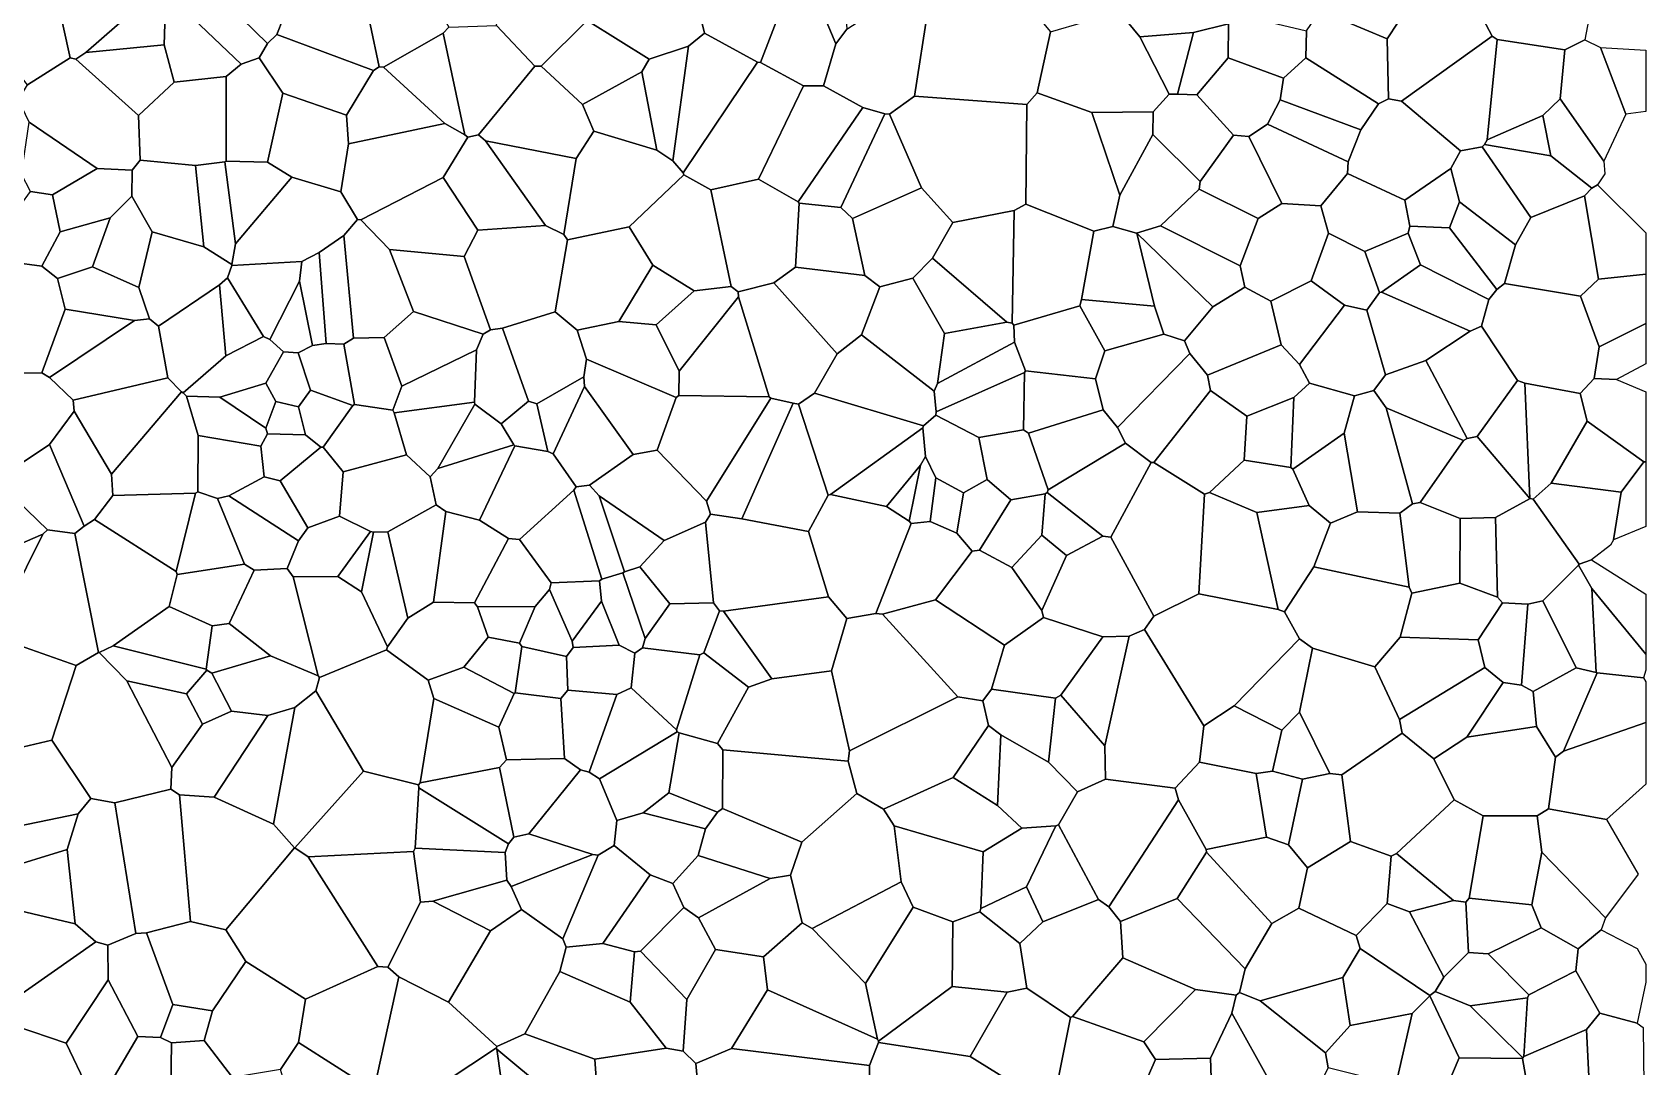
# Model space of a CAD drawing. Header units: metres. Extents: x 0 to 500, y 0 to 500.
# Drawn here: x 195.8 to 500, y 122.9 to 317.9 of the extents above; entities that cross this region are included whole.
import ezdxf

# ---------------------------------------------------------------- set-up
doc = ezdxf.new("R2010")
doc.units = ezdxf.units.M

msp = doc.modelspace()

# ---------------------------------------------------------------- linework, layer by layer
at = {"layer": 'FERRITE', "color": 8}
for points in [[(372.94, 333.01), (375.88, 332.28), (387.78, 318.02), (385.25, 306.53), (383.34, 304.35), (362.15, 305.9), (364.76, 322.48), (372.94, 333.01)], [(301.91, 325.15), (300.45, 320.18), (291.8, 311.56), (290.6, 311.54), (283.37, 319.23), (284.91, 330.44), (299.14, 327.07), (301.91, 325.15)], [(338.84, 327.13), (333.14, 312.26), (332.57, 312.32), (322.55, 317.79), (321.68, 321.4), (333.65, 330.92), (338.84, 327.13)], [(194.93, 308.02), (186.28, 318.99), (198.73, 327.06), (200.22, 325.67), (202.97, 313.14), (194.93, 308.02)], [(451.5, 305.42), (451.24, 316.74), (453.36, 319.87), (469.37, 320.44), (471.03, 317.23), (453.95, 304.98), (451.5, 305.42)], [(414.74, 317.88), (411.72, 306.29), (410.17, 306.3), (404.64, 317.07), (414.74, 317.88)], [(220.68, 315.58), (222.56, 308.55), (215.86, 302.28), (204.05, 312.9), (205.96, 314.14), (220.68, 315.58)], [(232.16, 293.53), (226.6, 292.82), (216.17, 293.82), (215.86, 302.28), (222.56, 308.55), (232.38, 309.61), (232.36, 293.65), (232.16, 293.53)], [(243.07, 306.49), (255.08, 302.29), (255.43, 296.91), (254, 287.89), (244.76, 290.62), (240.17, 293.47), (243.07, 306.49)], [(362.15, 305.9), (383.34, 304.35), (383.14, 285.56), (380.97, 284.33), (369.36, 282.09), (363.5, 288.63), (357.47, 302.53), (362.15, 305.9)], [(454.57, 286.3), (443.78, 291.34), (443.89, 293.51), (446.32, 299.56), (449.6, 304.46), (451.5, 305.42), (453.95, 304.98), (465.06, 295.62), (463.24, 292.27), (454.57, 286.3)], [(489.85, 288.58), (482.08, 294.63), (480.58, 302.28), (483.87, 305.4), (492.12, 293.65), (492.29, 291.28), (490.93, 289.2), (489.85, 288.58)], [(356.55, 302.58), (348.27, 284.9), (340.43, 285.75), (340.24, 286), (352.42, 303.78), (356.55, 302.58)], [(395.57, 302.81), (407.13, 302.95), (407.1, 298.69), (400.83, 287.27), (395.57, 302.81)], [(279.82, 280.63), (273.28, 290.55), (277.93, 298.17), (279.94, 298.6), (281.26, 297.48), (292.58, 281.5), (279.82, 280.63)], [(475.45, 277.88), (464.88, 286.01), (463.24, 292.27), (465.06, 295.62), (469.18, 296.35), (478.31, 283.01), (475.45, 277.88)], [(234.17, 278.05), (233.43, 274.14), (228.17, 277.51), (226.6, 292.82), (232.16, 293.53), (234.17, 278.05)], [(323.75, 288.27), (327.58, 270.03), (320.63, 269.2), (312.84, 274.03), (308.34, 281.25), (318.68, 291.05), (323.75, 288.27)], [(489.85, 288.58), (490.93, 289.2), (500, 280.15), (500, 272.36), (491.1, 271.39), (488.48, 287.14), (489.85, 288.58)], [(380.97, 284.33), (380.54, 263.09), (379.58, 263.3), (365.57, 275.38), (369.36, 282.09), (380.97, 284.33)], [(246.19, 271.05), (246.65, 274.73), (249.95, 276.43), (251.26, 259.3), (248.65, 258.9), (246.19, 271.05)], [(239.46, 260.57), (232.31, 256.95), (231.11, 270.33), (232.66, 271.66), (239.46, 260.57)], [(447.42, 265.56), (449.79, 268.87), (450.2, 268.97), (466.92, 261.6), (458.56, 256.07), (450.96, 253.4), (447.42, 265.56)], [(262.15, 260.4), (267.7, 265.33), (280.86, 261.01), (279.61, 258.11), (265.49, 251.26), (262.15, 260.4)], [(398.06, 257.88), (393.34, 266.36), (393.62, 267.58), (407.42, 266.29), (409.15, 261.06), (398.06, 257.88)], [(219.65, 262.55), (221.41, 252.78), (203.57, 248.61), (199.11, 252.85), (215.1, 263.63), (217.91, 263.92), (219.65, 262.55)], [(434.7, 255.32), (436.62, 251.81), (433.67, 249.11), (424.83, 245.59), (417.94, 250.44), (417.4, 253.31), (431.27, 259.04), (434.7, 255.32)], [(293.06, 238.91), (290.97, 247.91), (299.8, 253.01), (299.95, 251.15), (294.01, 238.49), (293.06, 238.91)], [(226.6, 231.05), (211.03, 230.61), (210.78, 234.67), (223.97, 250.16), (224.28, 250.01), (224.92, 249.36), (227.11, 241.94), (227.05, 231.32), (226.6, 231.05)], [(478.8, 229.93), (478.2, 230.03), (478.18, 230.07), (477.24, 251.83), (487.62, 249.83), (488.95, 244.64), (482.15, 232.96), (478.8, 229.93)], [(207.55, 226.08), (205.61, 224.87), (199.09, 240.23), (203.74, 246.52), (210.78, 234.67), (211.03, 230.61), (207.55, 226.08)], [(239.84, 243.32), (241.75, 248.32), (246.01, 247.36), (247.33, 242.04), (240.17, 242.25), (239.84, 243.32)], [(340.27, 247.87), (345.85, 230.68), (342.18, 223.81), (329.6, 226.21), (339.27, 248.05), (340.27, 247.87)], [(401.9, 240.5), (387.34, 231.69), (383.67, 242.38), (397.7, 246.78), (400.44, 243.47), (401.9, 240.5)], [(465.63, 241.01), (457.45, 229.28), (456.03, 229.03), (451.08, 247.18), (465.63, 241.01)], [(426.69, 227.41), (417.77, 231.22), (424.3, 237.26), (433.07, 235.88), (433.48, 235.57), (436.53, 228.74), (426.69, 227.41)], [(356.87, 228.58), (363.27, 236.33), (361.12, 225.76), (356.87, 228.58)], [(223.14, 215.74), (222.94, 216.33), (226.6, 231.05), (227.05, 231.32), (230.76, 230.06), (235.84, 217.67), (223.14, 215.74)], [(489.79, 218.49), (487.43, 217.69), (478.8, 229.93), (482.15, 232.96), (495.4, 231.23), (493.94, 222.3), (493.35, 221.24), (489.79, 218.49)], [(471.65, 226.48), (472.06, 211.43), (464.94, 214.08), (465.03, 226.31), (471.65, 226.48)], [(257.89, 212.49), (253.42, 215.33), (259.58, 223.84), (260.17, 223.69), (257.89, 212.49)], [(386.13, 208.92), (380.49, 217.03), (386.13, 223.15), (390.82, 219.29), (386.13, 208.92)], [(243.92, 216.89), (245.02, 215.29), (249.75, 196.62), (240.78, 200.38), (232.93, 206.52), (237.68, 216.56), (243.92, 216.89)], [(490.68, 197.28), (486.9, 198.14), (480.58, 210.76), (487.34, 217.5), (489.85, 213.08), (490.68, 197.28)], [(306.5, 202.4), (297.82, 201.96), (297.64, 203.17), (303.15, 210.7), (306.5, 202.4)], [(310.88, 201.91), (311.37, 203.7), (316.01, 210.18), (324.25, 210.37), (325.39, 208.87), (322.41, 200.96), (321.7, 200.57), (310.88, 201.91)], [(346.48, 197.58), (335.23, 196.06), (326.16, 208.82), (345.91, 211.51), (349.37, 207.42), (346.48, 197.58)], [(290.64, 209.71), (287.68, 202.77), (281.78, 203.95), (279.74, 209.67), (290.64, 209.71)], [(448.95, 198.3), (453.69, 203.93), (468.41, 203.41), (469.68, 198.21), (453.58, 188.42), (448.95, 198.3)], [(227.9, 187.5), (222.15, 179.38), (213.66, 195.66), (224.92, 193.23), (227.9, 187.5)], [(271.53, 192.38), (283.81, 186.96), (285.21, 180.79), (283.91, 179.38), (268.99, 176.47), (271.53, 192.38)], [(431.41, 186.4), (429.64, 178.68), (426.56, 178.24), (415.85, 180.36), (416.68, 187.22), (422.42, 190.97), (431.41, 186.4)], [(382.36, 167.9), (377.79, 172.22), (378.45, 185.54), (387.41, 180.36), (392.87, 174.76), (389.27, 168.54), (388.78, 168.38), (382.36, 167.9)], [(481.7, 171.56), (482.96, 181.32), (484.49, 182.42), (500, 187.81), (500, 176.18), (492.62, 169.54), (481.7, 171.56)], [(283.91, 179.38), (285.21, 180.79), (296.15, 181.02), (299.19, 178.94), (289.47, 166.84), (286.62, 166.25), (283.91, 179.38)], [(411.89, 173.27), (411.3, 175.48), (415.85, 180.36), (426.56, 178.24), (428.48, 166.19), (417.15, 163.9), (411.89, 173.27)], [(311.02, 170.79), (315.86, 174.56), (325, 170.91), (322.73, 167.81), (311.02, 170.79)], [(340.96, 150.06), (338.76, 159.04), (340.91, 165.3), (351.28, 174.44), (356.31, 171.52), (358.34, 168.34), (359.66, 157.78), (342.86, 149.02), (340.96, 150.06)], [(374.45, 152.16), (369.37, 150.29), (361.89, 153.04), (359.66, 157.78), (358.34, 168.34), (375.08, 163.46), (374.66, 152.76), (374.45, 152.16)], [(389.27, 168.54), (396.86, 154.44), (386.32, 150.28), (383.27, 156.83), (388.78, 168.38), (389.27, 168.54)], [(269.01, 153.99), (262.87, 141.72), (260.96, 141.81), (247.87, 162.54), (267.73, 163.49), (269.01, 153.99)], [(286.12, 156.93), (301.51, 162.97), (302.53, 162.83), (295.84, 147.03), (288.08, 152.58), (286.12, 156.93)], [(334.93, 158.43), (321.46, 151.01), (318.69, 152.93), (316.62, 157.46), (321.34, 162.78), (334.93, 158.43)], [(282.22, 148.59), (271.32, 154.14), (285.29, 158.14), (286.12, 156.93), (288.08, 152.58), (282.22, 148.59)], [(185, 139.84), (184.71, 151.69), (185.31, 152.25), (187.88, 153.64), (203.95, 149.91), (207.83, 146.49), (190.97, 134.68), (187.56, 136.56), (185, 139.84)], [(310.53, 144.7), (318.69, 152.93), (321.46, 151.01), (324.62, 145.03), (319.24, 135.62), (310.53, 144.7)], [(411.65, 154.67), (424.46, 141.42), (423.44, 136.91), (422.8, 136.45), (415.1, 137.5), (401.4, 143.5), (400.99, 150.34), (411.65, 154.67)], [(466.6, 144.5), (466.1, 153.95), (466.69, 154.75), (478.51, 153.45), (480.28, 149.13), (470.31, 144.24), (466.6, 144.5)], [(222.34, 134.7), (217.35, 148.21), (225.68, 150.31), (232.34, 148.74), (236.07, 142.78), (229.82, 133.48), (222.34, 134.7)], [(355.34, 127.49), (355.35, 127.79), (369.25, 138.06), (379.64, 137.01), (372.63, 124.85), (355.34, 127.49)], [(283.44, 126.24), (283.38, 126.51), (283.44, 126.75), (288.7, 129.16), (301.9, 124.37), (302.88, 110.05), (283.44, 126.24)], [(327.65, 126.39), (353.67, 123.17), (353.64, 119.35), (350.22, 109.82), (337.9, 108.22), (321.41, 118.09), (320.92, 123.56), (327.65, 126.39)], [(460.2, 111.96), (459.61, 112.37), (464.81, 124.62), (476.77, 124.47), (478.93, 112.37), (477.48, 110.89), (475.91, 110.32), (460.2, 111.96)]]:
    msp.add_lwpolyline(points, close=True, dxfattribs=at)
at = {"layer": 'MARTENSITE', "color": 1}
for points in [[(468, 339.16), (468.69, 339.89), (480.18, 339.95), (490.27, 325.82), (488.55, 316.53), (484.77, 314.63), (471.97, 316.56), (471.03, 317.23), (469.37, 320.44), (468, 339.16)], [(240.58, 334.62), (245.53, 326.67), (241.97, 317.52), (240.19, 315.8), (230.5, 325.33), (240.58, 334.62)], [(204.05, 312.9), (202.97, 313.14), (200.22, 325.67), (215.07, 331.58), (220.15, 326.92), (220.23, 326.65), (205.96, 314.14), (204.05, 312.9)], [(347.33, 315.78), (342.25, 327.98), (347.82, 332.56), (348.51, 331.25), (349.37, 318.53), (347.33, 315.78)], [(400.76, 321.79), (406.98, 331.62), (419.85, 329.43), (421.94, 321.58), (421.36, 319.55), (414.74, 317.88), (404.64, 317.07), (400.76, 321.79)], [(453.36, 319.87), (451.24, 316.74), (438.61, 322.02), (438.95, 327.55), (451.65, 332.09), (453.36, 319.87)], [(261.22, 311.46), (257.84, 327.55), (259.48, 329.18), (268.65, 328.89), (274.35, 318.9), (273.3, 317.78), (262.08, 311.38), (261.22, 311.46)], [(322.55, 317.79), (319.54, 315.3), (312.13, 312.87), (300.45, 320.18), (301.91, 325.15), (307.26, 329.24), (313.77, 329.65), (317.6, 327.49), (321.68, 321.4), (322.55, 317.79)], [(220.23, 326.65), (220.93, 325.82), (221.03, 325.51), (220.68, 315.58), (205.96, 314.14), (220.23, 326.65)], [(221.03, 325.51), (235.19, 311.91), (232.38, 309.61), (222.56, 308.55), (220.68, 315.58), (221.03, 325.51)], [(220.93, 325.82), (230.5, 325.33), (240.19, 315.8), (238.59, 313.13), (235.19, 311.91), (221.03, 325.51), (220.93, 325.82)], [(241.97, 317.52), (245.53, 326.67), (257.84, 327.55), (261.22, 311.46), (260.16, 310.75), (241.97, 317.52)], [(345.02, 307.84), (341.21, 307.83), (333.14, 312.26), (338.84, 327.13), (342.25, 327.98), (347.33, 315.78), (345.02, 307.84)], [(356.21, 322.95), (364.76, 322.48), (362.15, 305.9), (357.47, 302.53), (356.55, 302.58), (352.42, 303.78), (345.02, 307.84), (347.33, 315.78), (349.37, 318.53), (356.21, 322.95)], [(310.73, 310.52), (299.56, 304.35), (291.8, 311.56), (300.45, 320.18), (312.13, 312.87), (310.73, 310.52)], [(410.17, 306.3), (407.13, 302.95), (395.57, 302.81), (385.25, 306.53), (387.78, 318.02), (400.76, 321.79), (404.64, 317.07), (410.17, 306.3)], [(421.36, 319.55), (421.31, 313.16), (415.38, 306.13), (411.72, 306.29), (414.74, 317.88), (421.36, 319.55)], [(421.94, 321.58), (436.08, 318.22), (435.93, 313.13), (431.69, 309.29), (421.31, 313.16), (421.36, 319.55), (421.94, 321.58)], [(449.6, 304.46), (435.93, 313.13), (436.08, 318.22), (438.61, 322.02), (451.24, 316.74), (451.5, 305.42), (449.6, 304.46)], [(240.19, 315.8), (241.97, 317.52), (260.16, 310.75), (255.08, 302.29), (243.07, 306.49), (238.59, 313.13), (240.19, 315.8)], [(262.08, 311.38), (273.3, 317.78), (277.41, 298.61), (273.6, 300.73), (262.08, 311.38)], [(274.35, 318.9), (283.37, 319.23), (290.6, 311.54), (279.94, 298.6), (277.93, 298.17), (277.41, 298.61), (273.3, 317.78), (274.35, 318.9)], [(316.62, 293.73), (319.54, 315.3), (322.55, 317.79), (332.57, 312.32), (318.54, 291.43), (316.62, 293.73)], [(453.95, 304.98), (471.03, 317.23), (471.97, 316.56), (470.13, 297.66), (469.61, 296.8), (469.18, 296.35), (465.06, 295.62), (453.95, 304.98)], [(470.13, 297.66), (471.97, 316.56), (484.77, 314.63), (483.87, 305.4), (480.58, 302.28), (470.13, 297.66)], [(483.87, 305.4), (484.77, 314.63), (488.55, 316.53), (491.5, 315.08), (496.25, 302.52), (492.12, 293.65), (483.87, 305.4)], [(313.55, 295.7), (310.73, 310.52), (312.13, 312.87), (319.54, 315.3), (316.62, 293.73), (313.55, 295.7)], [(496.25, 302.52), (491.5, 315.08), (500, 314.59), (500, 303.02), (496.25, 302.52)], [(215.86, 302.28), (216.17, 293.82), (214.64, 291.93), (208.05, 292.28), (195.27, 300.99), (193.27, 305.24), (194.93, 308.02), (202.97, 313.14), (204.05, 312.9), (215.86, 302.28)], [(232.38, 309.61), (235.19, 311.91), (238.59, 313.13), (243.07, 306.49), (240.17, 293.47), (232.36, 293.65), (232.38, 309.61)], [(260.16, 310.75), (261.22, 311.46), (262.08, 311.38), (273.6, 300.73), (255.43, 296.91), (255.08, 302.29), (260.16, 310.75)], [(281.26, 297.48), (279.94, 298.6), (290.6, 311.54), (291.8, 311.56), (299.56, 304.35), (301.71, 299.31), (298.36, 294.18), (281.26, 297.48)], [(301.71, 299.31), (299.56, 304.35), (310.73, 310.52), (313.55, 295.7), (301.71, 299.31)], [(332.76, 290.23), (323.75, 288.27), (318.68, 291.05), (318.54, 291.43), (332.57, 312.32), (333.14, 312.26), (341.21, 307.83), (332.76, 290.23)], [(421.31, 313.16), (431.69, 309.29), (431.11, 305.2), (428.69, 300.6), (425.21, 298.27), (422.3, 298.54), (415.38, 306.13), (421.31, 313.16)], [(446.32, 299.56), (431.11, 305.2), (431.69, 309.29), (435.93, 313.13), (449.6, 304.46), (446.32, 299.56)], [(340.24, 286), (332.76, 290.23), (341.21, 307.83), (345.02, 307.84), (352.42, 303.78), (340.24, 286)], [(399.53, 281.33), (395.95, 280.44), (383.14, 285.56), (383.34, 304.35), (385.25, 306.53), (395.57, 302.81), (400.83, 287.27), (399.53, 281.33)], [(407.13, 302.95), (410.17, 306.3), (411.72, 306.29), (415.38, 306.13), (422.3, 298.54), (416.03, 289.83), (407.1, 298.69), (407.13, 302.95)], [(443.89, 293.51), (428.69, 300.6), (431.11, 305.2), (446.32, 299.56), (443.89, 293.51)], [(357.47, 302.53), (363.5, 288.63), (350.49, 282.86), (348.27, 284.9), (356.55, 302.58), (357.47, 302.53)], [(482.08, 294.63), (469.61, 296.8), (470.13, 297.66), (480.58, 302.28), (482.08, 294.63)], [(208.05, 292.28), (199.64, 287.29), (195.5, 287.96), (193.83, 291.23), (195.27, 300.99), (208.05, 292.28)], [(273.6, 300.73), (277.41, 298.61), (277.93, 298.17), (273.28, 290.55), (257.75, 282.56), (257.12, 282.68), (254, 287.89), (255.43, 296.91), (273.6, 300.73)], [(298.36, 294.18), (301.71, 299.31), (313.55, 295.7), (316.62, 293.73), (318.54, 291.43), (318.68, 291.05), (308.34, 281.25), (296.73, 278.84), (296.02, 279.84), (298.36, 294.18)], [(407.1, 298.69), (416.03, 289.83), (415.79, 288.36), (408.51, 281.44), (404.02, 280.1), (399.53, 281.33), (400.83, 287.27), (407.1, 298.69)], [(415.79, 288.36), (416.03, 289.83), (422.3, 298.54), (425.21, 298.27), (431.42, 285.7), (426.96, 282.82), (415.79, 288.36)], [(425.21, 298.27), (428.69, 300.6), (443.89, 293.51), (443.78, 291.34), (438.74, 285.2), (431.42, 285.7), (425.21, 298.27)], [(292.58, 281.5), (281.26, 297.48), (298.36, 294.18), (296.02, 279.84), (292.58, 281.5)], [(469.18, 296.35), (469.61, 296.8), (482.08, 294.63), (489.85, 288.58), (488.48, 287.14), (478.31, 283.01), (469.18, 296.35)], [(208.05, 292.28), (214.64, 291.93), (214.62, 287.06), (210.55, 282.95), (201.09, 280.35), (199.64, 287.29), (208.05, 292.28)], [(226.6, 292.82), (228.17, 277.51), (218.45, 280.35), (214.62, 287.06), (214.64, 291.93), (216.17, 293.82), (226.6, 292.82)], [(240.17, 293.47), (244.76, 290.62), (234.17, 278.05), (232.16, 293.53), (232.36, 293.65), (240.17, 293.47)], [(463.01, 281.09), (455.53, 281.41), (454.57, 286.3), (463.24, 292.27), (464.88, 286.01), (463.01, 281.09)], [(234.17, 278.05), (244.76, 290.62), (254, 287.89), (257.12, 282.68), (254.57, 279.62), (249.95, 276.43), (246.65, 274.73), (233.49, 274.01), (233.43, 274.14), (234.17, 278.05)], [(277.28, 275.69), (263.19, 277), (257.75, 282.56), (273.28, 290.55), (279.82, 280.63), (277.28, 275.69)], [(339.7, 273.64), (335.65, 270.69), (328.92, 268.99), (327.58, 270.03), (323.75, 288.27), (332.76, 290.23), (340.24, 286), (340.43, 285.75), (339.7, 273.64)], [(438.74, 285.2), (443.78, 291.34), (454.57, 286.3), (455.53, 281.41), (455.19, 280.07), (447.02, 276.64), (440.2, 280.06), (438.74, 285.2)], [(199.64, 287.29), (201.09, 280.35), (197.62, 273.85), (192.02, 274.58), (191.87, 282.9), (195.5, 287.96), (199.64, 287.29)], [(214.62, 287.06), (218.45, 280.35), (215.9, 269.82), (207.18, 273.71), (210.55, 282.95), (214.62, 287.06)], [(350.49, 282.86), (363.5, 288.63), (369.36, 282.09), (365.57, 275.38), (361.81, 271.6), (355.59, 269.98), (352.79, 272.1), (350.49, 282.86)], [(408.51, 281.44), (415.79, 288.36), (426.96, 282.82), (423.53, 273.94), (408.51, 281.44)], [(473.35, 270.58), (471.94, 269.45), (463.01, 281.09), (464.88, 286.01), (475.45, 277.88), (473.35, 270.58)], [(488.48, 287.14), (491.1, 271.39), (487.72, 268.2), (473.35, 270.58), (475.45, 277.88), (478.31, 283.01), (488.48, 287.14)], [(201.09, 280.35), (210.55, 282.95), (207.18, 273.71), (200.59, 271.52), (197.62, 273.85), (201.09, 280.35)], [(350.49, 282.86), (352.79, 272.1), (339.7, 273.64), (340.43, 285.75), (348.27, 284.9), (350.49, 282.86)], [(383.14, 285.56), (395.95, 280.44), (393.62, 267.58), (393.34, 266.36), (380.87, 262.76), (380.54, 263.09), (380.97, 284.33), (383.14, 285.56)], [(423.53, 273.94), (426.96, 282.82), (431.42, 285.7), (438.74, 285.2), (440.2, 280.06), (436.95, 271.1), (429.32, 267.25), (424.41, 269.91), (423.53, 273.94)], [(215.9, 269.82), (218.45, 280.35), (228.17, 277.51), (233.43, 274.14), (233.49, 274.01), (232.66, 271.66), (231.11, 270.33), (219.65, 262.55), (217.91, 263.92), (215.9, 269.82)], [(267.7, 265.33), (262.15, 260.4), (256.41, 260.31), (254.57, 279.62), (257.12, 282.68), (257.75, 282.56), (263.19, 277), (267.7, 265.33)], [(296.73, 278.84), (294.43, 265.26), (284.48, 262.15), (282.22, 261.85), (277.28, 275.69), (279.82, 280.63), (292.58, 281.5), (296.02, 279.84), (296.73, 278.84)], [(308.34, 281.25), (312.84, 274.03), (306.42, 263.44), (298.57, 261.78), (294.43, 265.26), (296.73, 278.84), (308.34, 281.25)], [(404.02, 280.1), (404.04, 280.06), (407.42, 266.29), (393.62, 267.58), (395.95, 280.44), (399.53, 281.33), (404.02, 280.1)], [(418.4, 266.18), (404.04, 280.06), (404.02, 280.1), (408.51, 281.44), (423.53, 273.94), (424.41, 269.91), (418.4, 266.18)], [(409.15, 261.06), (407.42, 266.29), (404.04, 280.06), (418.4, 266.18), (413.04, 259.77), (409.15, 261.06)], [(440.2, 280.06), (447.02, 276.64), (449.79, 268.87), (447.42, 265.56), (443.23, 266.53), (436.95, 271.1), (440.2, 280.06)], [(450.2, 268.97), (449.79, 268.87), (447.02, 276.64), (455.19, 280.07), (457.56, 274.1), (450.2, 268.97)], [(470.45, 267.56), (457.56, 274.1), (455.19, 280.07), (455.53, 281.41), (463.01, 281.09), (471.94, 269.45), (470.45, 267.56)], [(249.95, 276.43), (254.57, 279.62), (256.41, 260.31), (254.6, 259.13), (251.26, 259.3), (249.95, 276.43)], [(282.22, 261.85), (280.86, 261.01), (267.7, 265.33), (263.19, 277), (277.28, 275.69), (282.22, 261.85)], [(200.59, 271.52), (202.01, 265.78), (197.67, 253.77), (192.83, 253.71), (188.7, 264.1), (191.8, 274.47), (192.02, 274.58), (197.62, 273.85), (200.59, 271.52)], [(239.46, 260.57), (232.66, 271.66), (233.49, 274.01), (246.65, 274.73), (246.19, 271.05), (240.61, 260.04), (239.46, 260.57)], [(306.42, 263.44), (312.84, 274.03), (320.63, 269.2), (313.46, 262.81), (306.42, 263.44)], [(379.58, 263.3), (367.79, 261.16), (361.81, 271.6), (365.57, 275.38), (379.58, 263.3)], [(466.92, 261.6), (450.2, 268.97), (457.56, 274.1), (470.45, 267.56), (469.02, 262.55), (466.92, 261.6)], [(207.18, 273.71), (215.9, 269.82), (217.91, 263.92), (215.1, 263.63), (202.01, 265.78), (200.59, 271.52), (207.18, 273.71)], [(243.18, 257.7), (240.61, 260.04), (246.19, 271.05), (248.65, 258.9), (245.94, 257.54), (243.18, 257.7)], [(355.59, 269.98), (352.18, 260.89), (347.6, 257.34), (335.65, 270.69), (339.7, 273.64), (352.79, 272.1), (355.59, 269.98)], [(367.79, 261.16), (366.51, 251.73), (365.89, 250.27), (352.18, 260.89), (355.59, 269.98), (361.81, 271.6), (367.79, 261.16)], [(436.95, 271.1), (443.23, 266.53), (434.7, 255.32), (431.27, 259.04), (429.32, 267.25), (436.95, 271.1)], [(491.24, 258.63), (487.72, 268.2), (491.1, 271.39), (500, 272.36), (500, 263.08), (491.24, 258.63)], [(221.41, 252.78), (219.65, 262.55), (231.11, 270.33), (232.31, 256.95), (224.28, 250.01), (223.97, 250.16), (221.41, 252.78)], [(320.63, 269.2), (327.58, 270.03), (328.92, 268.99), (328.95, 268.05), (317.79, 254.06), (313.46, 262.81), (320.63, 269.2)], [(334.74, 249.22), (317.74, 249.5), (317.79, 254.06), (328.95, 268.05), (334.74, 249.22)], [(335.65, 270.69), (347.6, 257.34), (343.29, 249.89), (340.27, 247.87), (339.27, 248.05), (335.07, 248.97), (334.74, 249.22), (328.95, 268.05), (328.92, 268.99), (335.65, 270.69)], [(429.32, 267.25), (431.27, 259.04), (417.4, 253.31), (414.06, 257.4), (413.04, 259.77), (418.4, 266.18), (424.41, 269.91), (429.32, 267.25)], [(491.24, 258.63), (490.26, 252.69), (487.62, 249.83), (477.24, 251.83), (475.81, 252.33), (469.02, 262.55), (470.45, 267.56), (471.94, 269.45), (473.35, 270.58), (487.72, 268.2), (491.24, 258.63)], [(202.01, 265.78), (215.1, 263.63), (199.11, 252.85), (197.67, 253.77), (202.01, 265.78)], [(294.43, 265.26), (298.57, 261.78), (300.35, 256.32), (299.8, 253.01), (290.97, 247.91), (289.39, 248.41), (284.48, 262.15), (294.43, 265.26)], [(380.99, 259.52), (380.87, 262.76), (393.34, 266.36), (398.06, 257.88), (396.26, 252.61), (383.07, 254.14), (380.99, 259.52)], [(445.12, 249.43), (436.62, 251.81), (434.7, 255.32), (443.23, 266.53), (447.42, 265.56), (450.96, 253.4), (448.72, 250.44), (445.12, 249.43)], [(279.3, 247.85), (279.19, 248.22), (279.61, 258.11), (280.86, 261.01), (282.22, 261.85), (284.48, 262.15), (289.39, 248.41), (284.26, 244.12), (279.3, 247.85)], [(317.79, 254.06), (317.74, 249.5), (317.22, 249.07), (300.35, 256.32), (298.57, 261.78), (306.42, 263.44), (313.46, 262.81), (317.79, 254.06)], [(380.54, 263.09), (380.87, 262.76), (380.99, 259.52), (366.51, 251.73), (367.79, 261.16), (379.58, 263.3), (380.54, 263.09)], [(458.56, 256.07), (466.92, 261.6), (469.02, 262.55), (475.81, 252.33), (468.23, 241.73), (466.36, 241.4), (458.56, 256.07)], [(494.51, 252.47), (490.26, 252.69), (491.24, 258.63), (500, 263.08), (500, 255.42), (494.51, 252.47)], [(232.31, 256.95), (239.46, 260.57), (240.61, 260.04), (243.18, 257.7), (239.87, 251.79), (231.19, 249.14), (224.92, 249.36), (224.28, 250.01), (232.31, 256.95)], [(248.65, 258.9), (251.26, 259.3), (254.6, 259.13), (256.59, 247.77), (256.26, 247.59), (248.27, 250.51), (245.94, 257.54), (248.65, 258.9)], [(256.59, 247.77), (254.6, 259.13), (256.41, 260.31), (262.15, 260.4), (265.49, 251.26), (263.78, 246.72), (256.59, 247.77)], [(366.25, 246.39), (366.15, 245.76), (363.87, 243.78), (343.29, 249.89), (347.6, 257.34), (352.18, 260.89), (365.89, 250.27), (366.25, 246.39)], [(380.99, 259.52), (383.07, 254.14), (382.91, 253.82), (366.25, 246.39), (365.89, 250.27), (366.51, 251.73), (380.99, 259.52)], [(397.7, 246.78), (396.26, 252.61), (398.06, 257.88), (409.15, 261.06), (413.04, 259.77), (414.06, 257.4), (400.44, 243.47), (397.7, 246.78)], [(239.87, 251.79), (243.18, 257.7), (245.94, 257.54), (248.27, 250.51), (246.01, 247.36), (241.75, 248.32), (239.87, 251.79)], [(263.78, 246.72), (265.49, 251.26), (279.61, 258.11), (279.19, 248.22), (264.09, 246.24), (263.78, 246.72)], [(299.8, 253.01), (300.35, 256.32), (317.22, 249.07), (313.66, 239.16), (309.12, 238.34), (299.95, 251.15), (299.8, 253.01)], [(406.78, 236.87), (401.9, 240.5), (400.44, 243.47), (414.06, 257.4), (417.4, 253.31), (417.94, 250.44), (407.29, 236.83), (406.78, 236.87)], [(450.96, 253.4), (458.56, 256.07), (466.36, 241.4), (465.63, 241.01), (451.08, 247.18), (448.72, 250.44), (450.96, 253.4)], [(188.25, 233.79), (185.86, 247.24), (190.82, 252.41), (192.83, 253.71), (197.67, 253.77), (199.11, 252.85), (203.57, 248.61), (203.74, 246.52), (199.09, 240.23), (188.95, 233.49), (188.25, 233.79)], [(210.78, 234.67), (203.74, 246.52), (203.57, 248.61), (221.41, 252.78), (223.97, 250.16), (210.78, 234.67)], [(382.69, 242.98), (374.25, 241.55), (366.15, 245.76), (366.25, 246.39), (382.91, 253.82), (382.69, 242.98)], [(396.26, 252.61), (397.7, 246.78), (383.67, 242.38), (382.69, 242.98), (382.91, 253.82), (383.07, 254.14), (396.26, 252.61)], [(499.65, 236.96), (488.95, 244.64), (487.62, 249.83), (490.26, 252.69), (494.51, 252.47), (500, 250.19), (500, 236.97), (499.65, 236.96)], [(231.19, 249.14), (239.87, 251.79), (241.75, 248.32), (239.84, 243.32), (231.19, 249.14)], [(248.27, 250.51), (256.26, 247.59), (250.67, 239.71), (250.26, 239.74), (247.33, 242.04), (246.01, 247.36), (248.27, 250.51)], [(299.95, 251.15), (309.12, 238.34), (300.89, 232.58), (298.4, 232.28), (294.01, 238.49), (299.95, 251.15)], [(334.74, 249.22), (335.07, 248.97), (322.94, 229.57), (313.66, 239.16), (317.22, 249.07), (317.74, 249.5), (334.74, 249.22)], [(363.72, 243.4), (346.33, 230.79), (345.85, 230.68), (340.27, 247.87), (343.29, 249.89), (363.87, 243.78), (363.72, 243.4)], [(416.8, 230.89), (407.29, 236.83), (417.94, 250.44), (424.83, 245.59), (424.3, 237.26), (417.77, 231.22), (416.8, 230.89)], [(433.07, 235.88), (433.67, 249.11), (436.62, 251.81), (445.12, 249.43), (443.13, 242.35), (433.48, 235.57), (433.07, 235.88)], [(451.08, 247.18), (456.03, 229.03), (453.63, 227.31), (445.68, 227.55), (443.13, 242.35), (445.12, 249.43), (448.72, 250.44), (451.08, 247.18)], [(475.81, 252.33), (477.24, 251.83), (478.18, 230.07), (468.23, 241.73), (475.81, 252.33)], [(238.9, 239.94), (227.11, 241.94), (224.92, 249.36), (231.19, 249.14), (239.84, 243.32), (240.17, 242.25), (238.9, 239.94)], [(266.37, 238.27), (254.46, 235.1), (250.67, 239.71), (256.26, 247.59), (256.59, 247.77), (263.78, 246.72), (264.09, 246.24), (266.37, 238.27)], [(272.32, 235.69), (270.87, 234.12), (266.37, 238.27), (264.09, 246.24), (279.19, 248.22), (279.3, 247.85), (272.32, 235.69)], [(286.62, 240.16), (272.32, 235.69), (279.3, 247.85), (284.26, 244.12), (286.62, 240.16)], [(289.39, 248.41), (290.97, 247.91), (293.06, 238.91), (286.81, 240), (286.62, 240.16), (284.26, 244.12), (289.39, 248.41)], [(329.6, 226.21), (323.71, 227.09), (322.94, 229.57), (335.07, 248.97), (339.27, 248.05), (329.6, 226.21)], [(424.83, 245.59), (433.67, 249.11), (433.07, 235.88), (424.3, 237.26), (424.83, 245.59)], [(356.87, 228.58), (346.33, 230.79), (363.72, 243.4), (364.22, 237.97), (363.27, 236.33), (356.87, 228.58)], [(364.22, 237.97), (363.72, 243.4), (363.87, 243.78), (366.15, 245.76), (374.25, 241.55), (375.85, 233.65), (371.37, 231.1), (366.19, 233.98), (364.22, 237.97)], [(482.15, 232.96), (488.95, 244.64), (499.65, 236.96), (495.4, 231.23), (482.15, 232.96)], [(227.05, 231.32), (227.11, 241.94), (238.9, 239.94), (239.55, 234.17), (232.9, 230.56), (230.76, 230.06), (227.05, 231.32)], [(238.9, 239.94), (240.17, 242.25), (247.33, 242.04), (250.26, 239.74), (242.6, 233.37), (239.55, 234.17), (238.9, 239.94)], [(380.3, 229.82), (375.85, 233.65), (374.25, 241.55), (382.69, 242.98), (383.67, 242.38), (387.34, 231.69), (387.15, 231.18), (386.8, 230.93), (380.3, 229.82)], [(387.15, 231.18), (387.34, 231.69), (401.9, 240.5), (406.78, 236.87), (399.19, 222.74), (397.66, 222.99), (387.15, 231.18)], [(433.48, 235.57), (443.13, 242.35), (445.68, 227.55), (440.6, 225.41), (436.53, 228.74), (433.48, 235.57)], [(457.45, 229.28), (465.63, 241.01), (466.36, 241.4), (468.23, 241.73), (478.18, 230.07), (478.2, 230.03), (471.65, 226.48), (465.03, 226.31), (457.45, 229.28)], [(199.09, 240.23), (205.61, 224.87), (203.86, 223.49), (198.73, 224.13), (188.95, 233.49), (199.09, 240.23)], [(242.6, 233.37), (250.26, 239.74), (250.67, 239.71), (254.46, 235.1), (253.73, 226.75), (247.8, 224.53), (242.6, 233.37)], [(254.46, 235.1), (266.37, 238.27), (270.87, 234.12), (272.01, 228.85), (262.88, 223.8), (260.17, 223.69), (259.58, 223.84), (253.73, 226.75), (254.46, 235.1)], [(286.81, 240), (280.16, 225.99), (273.82, 227.61), (272.01, 228.85), (270.87, 234.12), (272.32, 235.69), (286.62, 240.16), (286.81, 240)], [(298.4, 232.28), (297.93, 231.61), (287.68, 222.35), (285.64, 222.51), (280.16, 225.99), (286.81, 240), (293.06, 238.91), (294.01, 238.49), (298.4, 232.28)], [(302.68, 230.55), (300.89, 232.58), (309.12, 238.34), (313.66, 239.16), (322.94, 229.57), (323.71, 227.09), (322.74, 225.61), (314.93, 222.14), (302.68, 230.55)], [(361.54, 225.35), (361.12, 225.76), (363.27, 236.33), (364.22, 237.97), (366.19, 233.98), (365.09, 225.74), (361.54, 225.35)], [(415.76, 212.1), (407.24, 207.88), (399.19, 222.74), (406.78, 236.87), (407.29, 236.83), (416.8, 230.89), (415.76, 212.1)], [(495.4, 231.23), (499.65, 236.96), (500, 236.97), (500, 224.78), (493.94, 222.3), (495.4, 231.23)], [(185, 217.95), (180.22, 218.64), (184.82, 232.07), (188.25, 233.79), (188.95, 233.49), (198.73, 224.13), (197.83, 223.32), (185.32, 217.96), (185, 217.95)], [(232.9, 230.56), (239.55, 234.17), (242.6, 233.37), (247.8, 224.53), (246.01, 222.08), (232.9, 230.56)], [(303.24, 214.86), (302.77, 214.54), (293.66, 214.17), (287.68, 222.35), (297.93, 231.61), (303.24, 214.86)], [(300.89, 232.58), (302.68, 230.55), (307.48, 216.24), (307.18, 216.04), (303.24, 214.86), (297.93, 231.61), (298.4, 232.28), (300.89, 232.58)], [(366.19, 233.98), (371.37, 231.1), (370.14, 223.5), (365.09, 225.74), (366.19, 233.98)], [(371.37, 231.1), (375.85, 233.65), (380.3, 229.82), (374.39, 220.31), (373.03, 220.14), (370.14, 223.5), (371.37, 231.1)], [(386.13, 223.15), (386.8, 230.93), (387.15, 231.18), (397.66, 222.99), (390.82, 219.29), (386.13, 223.15)], [(415.76, 212.1), (416.8, 230.89), (417.77, 231.22), (426.69, 227.41), (430.68, 209.15), (415.76, 212.1)], [(207.55, 226.08), (211.03, 230.61), (226.6, 231.05), (222.94, 216.33), (207.55, 226.08)], [(230.76, 230.06), (232.9, 230.56), (246.01, 222.08), (243.92, 216.89), (237.68, 216.56), (235.84, 217.67), (230.76, 230.06)], [(262.88, 223.8), (272.01, 228.85), (273.82, 227.61), (271.45, 210.53), (266.62, 207.49), (262.88, 223.8)], [(307.48, 216.24), (302.68, 230.55), (314.93, 222.14), (310.4, 217.18), (307.48, 216.24)], [(345.91, 211.51), (342.18, 223.81), (345.85, 230.68), (346.33, 230.79), (356.87, 228.58), (361.12, 225.76), (361.54, 225.35), (354.85, 208.39), (349.37, 207.42), (345.91, 211.51)], [(386.13, 223.15), (380.49, 217.03), (374.39, 220.31), (380.3, 229.82), (386.8, 230.93), (386.13, 223.15)], [(426.69, 227.41), (436.53, 228.74), (440.6, 225.41), (437.41, 217.16), (431.9, 208.71), (430.68, 209.15), (426.69, 227.41)], [(464.94, 214.08), (455.9, 212.19), (455.43, 213.37), (453.63, 227.31), (456.03, 229.03), (457.45, 229.28), (465.03, 226.31), (464.94, 214.08)], [(480.58, 210.76), (477.77, 210.15), (473.01, 210.42), (472.06, 211.43), (471.65, 226.48), (478.2, 230.03), (478.8, 229.93), (487.43, 217.69), (487.34, 217.5), (480.58, 210.76)], [(221.64, 209.69), (211.08, 202.29), (208.46, 201.04), (208.33, 201.06), (203.86, 223.49), (205.61, 224.87), (207.55, 226.08), (222.94, 216.33), (223.14, 215.74), (221.64, 209.69)], [(247.8, 224.53), (253.73, 226.75), (259.58, 223.84), (253.42, 215.33), (245.02, 215.29), (243.92, 216.89), (246.01, 222.08), (247.8, 224.53)], [(271.45, 210.53), (273.82, 227.61), (280.16, 225.99), (285.64, 222.51), (279.22, 210.42), (271.45, 210.53)], [(310.4, 217.18), (314.93, 222.14), (322.74, 225.61), (324.25, 210.37), (316.01, 210.18), (310.4, 217.18)], [(325.39, 208.87), (324.25, 210.37), (322.74, 225.61), (323.71, 227.09), (329.6, 226.21), (342.18, 223.81), (345.91, 211.51), (326.16, 208.82), (325.39, 208.87)], [(354.85, 208.39), (361.54, 225.35), (365.09, 225.74), (370.14, 223.5), (373.03, 220.14), (366.14, 210.94), (356.1, 208.26), (354.85, 208.39)], [(440.6, 225.41), (445.68, 227.55), (453.63, 227.31), (455.43, 213.37), (437.41, 217.16), (440.6, 225.41)], [(197.83, 223.32), (191.65, 210.91), (185.32, 217.96), (197.83, 223.32)], [(198.73, 224.13), (203.86, 223.49), (208.33, 201.06), (204.11, 198.58), (191.32, 203.1), (191.65, 210.91), (197.83, 223.32), (198.73, 224.13)], [(257.89, 212.49), (260.17, 223.69), (262.88, 223.8), (266.62, 207.49), (262.8, 202.08), (257.89, 212.49)], [(279.22, 210.42), (285.64, 222.51), (287.68, 222.35), (293.66, 214.17), (293.34, 212.89), (290.64, 209.71), (279.74, 209.67), (279.22, 210.42)], [(397.66, 222.99), (399.19, 222.74), (407.24, 207.88), (405.52, 205.34), (402.59, 204.1), (397.63, 204.01), (386.47, 207.64), (386.13, 208.92), (390.82, 219.29), (397.66, 222.99)], [(373.03, 220.14), (374.39, 220.31), (380.49, 217.03), (386.13, 208.92), (386.47, 207.64), (379.11, 202.41), (366.14, 210.94), (373.03, 220.14)], [(237.68, 216.56), (232.93, 206.52), (229.76, 206.03), (221.64, 209.69), (223.14, 215.74), (235.84, 217.67), (237.68, 216.56)], [(306.5, 202.4), (303.15, 210.7), (302.77, 214.54), (303.24, 214.86), (307.18, 216.04), (311.37, 203.7), (310.88, 201.91), (309.46, 200.89), (306.5, 202.4)], [(307.18, 216.04), (307.48, 216.24), (310.4, 217.18), (316.01, 210.18), (311.37, 203.7), (307.18, 216.04)], [(437.41, 217.16), (455.43, 213.37), (455.9, 212.19), (453.69, 203.93), (448.95, 198.3), (437.18, 201.86), (434.73, 203.62), (431.9, 208.71), (437.41, 217.16)], [(489.85, 213.08), (487.34, 217.5), (487.43, 217.69), (489.79, 218.49), (500, 212.02), (500, 200.74), (489.85, 213.08)], [(262.61, 201.52), (250.01, 196.31), (249.75, 196.62), (245.02, 215.29), (253.42, 215.33), (257.89, 212.49), (262.8, 202.08), (262.61, 201.52)], [(293.66, 214.17), (302.77, 214.54), (303.15, 210.7), (297.64, 203.17), (293.34, 212.89), (293.66, 214.17)], [(472.06, 211.43), (473.01, 210.42), (468.41, 203.41), (453.69, 203.93), (455.9, 212.19), (464.94, 214.08), (472.06, 211.43)], [(500, 200.74), (500, 197.67), (499.59, 196.27), (490.86, 197.21), (490.68, 197.28), (489.85, 213.08), (500, 200.74)], [(266.62, 207.49), (271.45, 210.53), (279.22, 210.42), (279.74, 209.67), (281.78, 203.95), (277.17, 198.27), (270.5, 195.81), (262.61, 201.52), (262.8, 202.08), (266.62, 207.49)], [(290.64, 209.71), (293.34, 212.89), (297.64, 203.17), (297.82, 201.96), (296.53, 200.29), (288.1, 202.17), (287.68, 202.77), (290.64, 209.71)], [(370.34, 192.65), (356.1, 208.26), (366.14, 210.94), (379.11, 202.41), (376.66, 194.11), (375.02, 191.91), (370.34, 192.65)], [(431.9, 208.71), (434.73, 203.62), (422.42, 190.97), (416.68, 187.22), (405.52, 205.34), (407.24, 207.88), (415.76, 212.1), (430.68, 209.15), (431.9, 208.71)], [(469.68, 198.21), (468.41, 203.41), (473.01, 210.42), (477.77, 210.15), (476.61, 194.88), (473.11, 195.39), (469.68, 198.21)], [(486.9, 198.14), (478.77, 193.67), (476.61, 194.88), (477.77, 210.15), (480.58, 210.76), (486.9, 198.14)], [(211.08, 202.29), (221.64, 209.69), (229.76, 206.03), (228.64, 197.9), (211.08, 202.29)], [(322.41, 200.96), (325.39, 208.87), (326.16, 208.82), (335.23, 196.06), (330.88, 194.49), (322.41, 200.96)], [(346.48, 197.58), (349.37, 207.42), (354.85, 208.39), (356.1, 208.26), (370.34, 192.65), (349.89, 182.47), (346.48, 197.58)], [(376.66, 194.11), (379.11, 202.41), (386.47, 207.64), (397.63, 204.01), (389.76, 192.96), (388.71, 192.44), (376.66, 194.11)], [(229.76, 206.03), (232.93, 206.52), (240.78, 200.38), (229.68, 197.11), (228.74, 197.68), (228.64, 197.9), (229.76, 206.03)], [(281.78, 203.95), (287.68, 202.77), (288.1, 202.17), (286.87, 193.43), (286.66, 193.29), (277.17, 198.27), (281.78, 203.95)], [(389.76, 192.96), (397.63, 204.01), (402.59, 204.1), (398.05, 183.43), (389.76, 192.96)], [(398.17, 177.17), (398.05, 183.43), (402.59, 204.1), (405.52, 205.34), (416.68, 187.22), (415.85, 180.36), (411.3, 175.48), (398.17, 177.17)], [(182.05, 186.11), (187.73, 201.35), (189.57, 202.91), (191.32, 203.1), (204.11, 198.58), (199.5, 184.51), (191.01, 182.48), (182.16, 185.6), (182.05, 186.11)], [(222.15, 179.38), (221.93, 175.29), (211.42, 172.71), (206.86, 173.49), (199.5, 184.51), (204.11, 198.58), (208.33, 201.06), (208.46, 201.04), (213.66, 195.66), (222.15, 179.38)], [(228.74, 197.68), (224.92, 193.23), (213.66, 195.66), (208.46, 201.04), (211.08, 202.29), (228.64, 197.9), (228.74, 197.68)], [(270.5, 195.81), (271.53, 192.38), (268.99, 176.47), (268.63, 176.11), (258.25, 178.69), (249.31, 193.8), (250.01, 196.31), (262.61, 201.52), (270.5, 195.81)], [(295.5, 192.39), (286.87, 193.43), (288.1, 202.17), (296.53, 200.29), (296.82, 193.92), (295.5, 192.39)], [(296.53, 200.29), (297.82, 201.96), (306.5, 202.4), (309.46, 200.89), (308.74, 194.39), (306.06, 193.14), (296.82, 193.92), (296.53, 200.29)], [(308.74, 194.39), (309.46, 200.89), (310.88, 201.91), (321.7, 200.57), (317.28, 186.43), (308.74, 194.39)], [(317.28, 186.43), (321.7, 200.57), (322.41, 200.96), (330.88, 194.49), (325, 183.88), (317.79, 185.86), (317.43, 186.08), (317.28, 186.43)], [(431.41, 186.4), (422.42, 190.97), (434.73, 203.62), (437.18, 201.86), (434.75, 189.76), (431.41, 186.4)], [(434.75, 189.76), (437.18, 201.86), (448.95, 198.3), (453.58, 188.42), (454.07, 185.84), (442.69, 177.99), (440.44, 178.22), (434.75, 189.76)], [(240.24, 189.15), (233.37, 189.95), (229.68, 197.11), (240.78, 200.38), (249.75, 196.62), (250.01, 196.31), (249.31, 193.8), (245.32, 190.68), (240.24, 189.15)], [(277.17, 198.27), (286.66, 193.29), (283.81, 186.96), (271.53, 192.38), (270.5, 195.81), (277.17, 198.27)], [(453.58, 188.42), (469.68, 198.21), (473.11, 195.39), (466.29, 185.08), (460.05, 180.97), (454.07, 185.84), (453.58, 188.42)], [(490.86, 197.21), (484.49, 182.42), (482.96, 181.32), (479.4, 187.1), (478.77, 193.67), (486.9, 198.14), (490.68, 197.28), (490.86, 197.21)], [(229.68, 197.11), (233.37, 189.95), (227.9, 187.5), (224.92, 193.23), (228.74, 197.68), (229.68, 197.11)], [(325, 183.88), (330.88, 194.49), (335.23, 196.06), (346.48, 197.58), (349.89, 182.47), (349.66, 180.55), (326.01, 182.67), (325, 183.88)], [(476.61, 194.88), (478.77, 193.67), (479.4, 187.1), (466.29, 185.08), (473.11, 195.39), (476.61, 194.88)], [(484.49, 182.42), (490.86, 197.21), (499.59, 196.27), (500, 195.48), (500, 187.81), (484.49, 182.42)], [(249.31, 193.8), (258.25, 178.69), (245.35, 164.2), (245.27, 164.2), (241.29, 168.7), (245.32, 190.68), (249.31, 193.8)], [(285.21, 180.79), (283.81, 186.96), (286.66, 193.29), (286.87, 193.43), (295.5, 192.39), (296.15, 181.02), (285.21, 180.79)], [(299.19, 178.94), (296.15, 181.02), (295.5, 192.39), (296.82, 193.92), (306.06, 193.14), (300.83, 178.48), (299.19, 178.94)], [(300.83, 178.48), (306.06, 193.14), (308.74, 194.39), (317.28, 186.43), (317.43, 186.08), (302.78, 177.2), (300.83, 178.48)], [(369.46, 177.49), (356.31, 171.52), (351.28, 174.44), (349.66, 180.55), (349.89, 182.47), (370.34, 192.65), (375.02, 191.91), (376.13, 187.29), (369.46, 177.49)], [(376.13, 187.29), (375.02, 191.91), (376.66, 194.11), (388.71, 192.44), (387.41, 180.36), (378.45, 185.54), (376.13, 187.29)], [(387.41, 180.36), (388.71, 192.44), (389.76, 192.96), (398.05, 183.43), (398.17, 177.17), (392.87, 174.76), (387.41, 180.36)], [(230.16, 173.79), (223.61, 174.19), (221.93, 175.29), (222.15, 179.38), (227.9, 187.5), (233.37, 189.95), (240.24, 189.15), (230.16, 173.79)], [(241.29, 168.7), (230.16, 173.79), (240.24, 189.15), (245.32, 190.68), (241.29, 168.7)], [(435.27, 177.13), (429.64, 178.68), (431.41, 186.4), (434.75, 189.76), (440.44, 178.22), (435.27, 177.13)], [(306.02, 169.38), (302.78, 177.2), (317.43, 186.08), (317.79, 185.86), (315.86, 174.56), (311.02, 170.79), (306.02, 169.38)], [(325, 170.91), (315.86, 174.56), (317.79, 185.86), (325, 183.88), (326.01, 182.67), (325.93, 171.62), (325, 170.91)], [(369.46, 177.49), (376.13, 187.29), (378.45, 185.54), (377.79, 172.22), (369.46, 177.49)], [(454.07, 185.84), (460.05, 180.97), (463.9, 173.25), (453.01, 163.15), (452, 162.63), (444.33, 165.39), (442.69, 177.99), (454.07, 185.84)], [(469.38, 170.27), (463.9, 173.25), (460.05, 180.97), (466.29, 185.08), (479.4, 187.1), (482.96, 181.32), (481.7, 171.56), (479.55, 170.26), (469.38, 170.27)], [(191.01, 182.48), (199.5, 184.51), (206.86, 173.49), (204.47, 170.64), (189.24, 167.49), (187.45, 169.66), (191.01, 182.48)], [(326.01, 182.67), (349.66, 180.55), (351.28, 174.44), (340.91, 165.3), (325.93, 171.62), (326.01, 182.67)], [(267.73, 163.49), (247.87, 162.54), (245.35, 164.2), (258.25, 178.69), (268.63, 176.11), (268.72, 175.53), (268.02, 164.15), (267.73, 163.49)], [(268.63, 176.11), (268.99, 176.47), (283.91, 179.38), (286.62, 166.25), (285.61, 164.94), (268.72, 175.53), (268.63, 176.11)], [(305.51, 164.67), (302.53, 162.83), (301.51, 162.97), (289.47, 166.84), (299.19, 178.94), (300.83, 178.48), (302.78, 177.2), (306.02, 169.38), (305.51, 164.67)], [(375.08, 163.46), (358.34, 168.34), (356.31, 171.52), (369.46, 177.49), (377.79, 172.22), (382.36, 167.9), (375.08, 163.46)], [(396.86, 154.44), (389.27, 168.54), (392.87, 174.76), (398.17, 177.17), (411.3, 175.48), (411.89, 173.27), (398.81, 153.09), (396.86, 154.44)], [(426.56, 178.24), (429.64, 178.68), (435.27, 177.13), (432.64, 164.79), (428.48, 166.19), (426.56, 178.24)], [(442.69, 177.99), (444.33, 165.39), (436.25, 160.43), (432.64, 164.79), (435.27, 177.13), (440.44, 178.22), (442.69, 177.99)], [(203.95, 149.91), (202.41, 163.92), (204.47, 170.64), (206.86, 173.49), (211.42, 172.71), (215.34, 148.09), (210.1, 145.86), (207.83, 146.49), (203.95, 149.91)], [(225.68, 150.31), (217.35, 148.21), (215.34, 148.09), (211.42, 172.71), (221.93, 175.29), (223.61, 174.19), (225.68, 150.31)], [(245.27, 164.2), (232.34, 148.74), (225.68, 150.31), (223.61, 174.19), (230.16, 173.79), (241.29, 168.7), (245.27, 164.2)], [(268.72, 175.53), (285.61, 164.94), (285, 163.33), (268.02, 164.15), (268.72, 175.53)], [(204.47, 170.64), (202.41, 163.92), (189.77, 160), (189.24, 167.49), (204.47, 170.64)], [(316.62, 157.46), (312.32, 159.09), (305.51, 164.67), (306.02, 169.38), (311.02, 170.79), (322.73, 167.81), (321.34, 162.78), (316.62, 157.46)], [(340.91, 165.3), (338.76, 159.04), (334.93, 158.43), (321.34, 162.78), (322.73, 167.81), (325, 170.91), (325.93, 171.62), (340.91, 165.3)], [(411.89, 173.27), (417.15, 163.9), (417.17, 163.37), (411.65, 154.67), (400.99, 150.34), (398.81, 153.09), (411.89, 173.27)], [(463.9, 173.25), (469.38, 170.27), (466.69, 154.75), (466.1, 153.95), (463.75, 154.28), (453.01, 163.15), (463.9, 173.25)], [(480.41, 163.38), (479.55, 170.26), (481.7, 171.56), (492.62, 169.54), (498.57, 159.23), (492.4, 151.01), (480.41, 163.38)], [(383.27, 156.83), (374.66, 152.76), (375.08, 163.46), (382.36, 167.9), (388.78, 168.38), (383.27, 156.83)], [(480.41, 163.38), (478.51, 153.45), (466.69, 154.75), (469.38, 170.27), (479.55, 170.26), (480.41, 163.38)], [(285, 163.33), (285.61, 164.94), (286.62, 166.25), (289.47, 166.84), (301.51, 162.97), (286.12, 156.93), (285.29, 158.14), (285, 163.33)], [(296.5, 145.46), (295.84, 147.03), (302.53, 162.83), (305.51, 164.67), (312.32, 159.09), (303.37, 146.18), (296.5, 145.46)], [(428.48, 166.19), (432.64, 164.79), (436.25, 160.43), (434.58, 152.81), (429.51, 149.95), (417.17, 163.37), (417.15, 163.9), (428.48, 166.19)], [(434.58, 152.81), (436.25, 160.43), (444.33, 165.39), (452, 162.63), (451.23, 153.69), (445.4, 147.68), (434.58, 152.81)], [(202.41, 163.92), (203.95, 149.91), (187.88, 153.64), (189.77, 160), (202.41, 163.92)], [(247.87, 162.54), (260.96, 141.81), (247.37, 135.69), (236.07, 142.78), (232.34, 148.74), (245.27, 164.2), (245.35, 164.2), (247.87, 162.54)], [(269.01, 153.99), (267.73, 163.49), (268.02, 164.15), (285, 163.33), (285.29, 158.14), (271.32, 154.14), (269.01, 153.99)], [(429.51, 149.95), (424.46, 141.42), (411.65, 154.67), (417.17, 163.37), (429.51, 149.95)], [(452, 162.63), (453.01, 163.15), (463.75, 154.28), (455.45, 152.15), (451.23, 153.69), (452, 162.63)], [(487.25, 145.17), (480.28, 149.13), (478.51, 153.45), (480.41, 163.38), (492.4, 151.01), (491.61, 148.78), (487.25, 145.17)], [(310.53, 144.7), (309.34, 144.6), (303.37, 146.18), (312.32, 159.09), (316.62, 157.46), (318.69, 152.93), (310.53, 144.7)], [(340.96, 150.06), (333.67, 143.67), (324.62, 145.03), (321.46, 151.01), (334.93, 158.43), (338.76, 159.04), (340.96, 150.06)], [(359.66, 157.78), (361.89, 153.04), (352.94, 138.62), (342.86, 149.02), (359.66, 157.78)], [(386.32, 150.28), (382.01, 146.18), (374.45, 152.16), (374.66, 152.76), (383.27, 156.83), (386.32, 150.28)], [(274.33, 135.1), (264.97, 139.88), (262.87, 141.72), (269.01, 153.99), (271.32, 154.14), (282.22, 148.59), (274.33, 135.1)], [(295.84, 147.03), (296.5, 145.46), (295.32, 140.9), (288.7, 129.16), (283.44, 126.75), (274.33, 135.1), (282.22, 148.59), (288.08, 152.58), (295.84, 147.03)], [(361.89, 153.04), (369.37, 150.29), (369.25, 138.06), (355.35, 127.79), (355.19, 128.13), (352.94, 138.62), (361.89, 153.04)], [(383.34, 137.77), (379.64, 137.01), (369.25, 138.06), (369.37, 150.29), (374.45, 152.16), (382.01, 146.18), (383.34, 137.77)], [(400.99, 150.34), (401.4, 143.5), (391.95, 132.44), (391.55, 132.21), (383.34, 137.77), (382.01, 146.18), (386.32, 150.28), (396.86, 154.44), (398.81, 153.09), (400.99, 150.34)], [(424.46, 141.42), (429.51, 149.95), (434.58, 152.81), (445.4, 147.68), (446.19, 145.22), (442.93, 139.78), (427.31, 135.37), (423.44, 136.91), (424.46, 141.42)], [(445.4, 147.68), (451.23, 153.69), (455.45, 152.15), (461.92, 139.81), (460.33, 137.1), (459.33, 136.37), (446.19, 145.22), (445.4, 147.68)], [(455.45, 152.15), (463.75, 154.28), (466.1, 153.95), (466.6, 144.5), (461.92, 139.81), (455.45, 152.15)], [(352.94, 138.62), (355.19, 128.13), (334.41, 137.47), (333.67, 143.67), (340.96, 150.06), (342.86, 149.02), (352.94, 138.62)], [(477.99, 136.51), (470.31, 144.24), (480.28, 149.13), (487.25, 145.17), (486.83, 141.05), (477.99, 136.51)], [(210.1, 145.86), (210.17, 139.35), (202.21, 127.4), (192.63, 130.68), (190.97, 134.68), (207.83, 146.49), (210.1, 145.86)], [(215.72, 128.63), (210.17, 139.35), (210.1, 145.86), (215.34, 148.09), (217.35, 148.21), (222.34, 134.7), (220.03, 128.44), (215.72, 128.63)], [(308.52, 135.1), (295.32, 140.9), (296.5, 145.46), (303.37, 146.18), (309.34, 144.6), (308.52, 135.1)], [(498.4, 131.16), (491.36, 133.03), (486.83, 141.05), (487.25, 145.17), (491.61, 148.78), (498.4, 145.24), (500, 142.31), (500, 138.9), (498.4, 131.16)], [(315.32, 126.45), (308.52, 135.1), (309.34, 144.6), (310.53, 144.7), (319.24, 135.62), (318.53, 125.9), (315.32, 126.45)], [(334.41, 137.47), (327.65, 126.39), (320.92, 123.56), (318.53, 125.9), (319.24, 135.62), (324.62, 145.03), (333.67, 143.67), (334.41, 137.47)], [(401.4, 143.5), (415.1, 137.5), (405.37, 127.66), (391.95, 132.44), (401.4, 143.5)], [(442.93, 139.78), (446.19, 145.22), (459.33, 136.37), (459.3, 136.29), (455.96, 132.95), (444.26, 130.71), (442.93, 139.78)], [(461.92, 139.81), (466.6, 144.5), (470.31, 144.24), (477.99, 136.51), (477.7, 135.93), (466.92, 134.44), (460.33, 137.1), (461.92, 139.81)], [(233.59, 120.91), (228.23, 127.92), (229.82, 133.48), (236.07, 142.78), (247.37, 135.69), (246.03, 127.52), (242.64, 122.44), (233.59, 120.91)], [(247.37, 135.69), (260.96, 141.81), (262.87, 141.72), (264.97, 139.88), (260.24, 118.47), (246.03, 127.52), (247.37, 135.69)], [(315.32, 126.45), (301.9, 124.37), (288.7, 129.16), (295.32, 140.9), (308.52, 135.1), (315.32, 126.45)], [(491.36, 133.03), (488.83, 129.99), (476.99, 124.89), (477.7, 135.93), (477.99, 136.51), (486.83, 141.05), (491.36, 133.03)], [(207.97, 118.45), (206.34, 118.82), (202.21, 127.4), (210.17, 139.35), (215.72, 128.63), (210.71, 120.07), (207.97, 118.45)], [(260.24, 118.47), (264.97, 139.88), (274.33, 135.1), (283.44, 126.75), (283.38, 126.51), (263.79, 113.58), (261.82, 115.47), (260.24, 118.47)], [(353.67, 123.17), (327.65, 126.39), (334.41, 137.47), (355.19, 128.13), (355.35, 127.79), (355.34, 127.49), (353.67, 123.17)], [(391.55, 132.21), (389.02, 119.68), (384.88, 117.25), (372.63, 124.85), (379.64, 137.01), (383.34, 137.77), (391.55, 132.21)], [(421.96, 133.05), (417.95, 124.58), (407.59, 124.28), (405.37, 127.66), (415.1, 137.5), (422.8, 136.45), (421.96, 133.05)], [(429.48, 119.6), (421.96, 133.05), (422.8, 136.45), (423.44, 136.91), (427.31, 135.37), (439.65, 125.57), (440.15, 122.72), (439.34, 121.17), (436.86, 118.25), (431.84, 118.26), (429.48, 119.6)], [(439.65, 125.57), (427.31, 135.37), (442.93, 139.78), (444.26, 130.71), (439.65, 125.57)], [(466.92, 134.44), (476.82, 124.63), (476.77, 124.47), (464.81, 124.62), (459.3, 136.29), (459.33, 136.37), (460.33, 137.1), (466.92, 134.44)], [(222.06, 127.42), (220.03, 128.44), (222.34, 134.7), (229.82, 133.48), (228.23, 127.92), (222.06, 127.42)], [(464.81, 124.62), (459.61, 112.37), (457.76, 112.71), (452.89, 119.51), (455.96, 132.95), (459.3, 136.29), (464.81, 124.62)], [(476.99, 124.89), (476.82, 124.63), (466.92, 134.44), (477.7, 135.93), (476.99, 124.89)], [(391.95, 132.44), (405.37, 127.66), (407.59, 124.28), (402.99, 113.85), (402.85, 113.78), (393.05, 117.14), (389.02, 119.68), (391.55, 132.21), (391.95, 132.44)], [(422.17, 118.02), (418.12, 118.98), (417.95, 124.58), (421.96, 133.05), (429.48, 119.6), (422.17, 118.02)], [(455.96, 132.95), (452.89, 119.51), (440.15, 122.72), (439.65, 125.57), (444.26, 130.71), (455.96, 132.95)], [(499.51, 130.33), (499.66, 119.43), (498.82, 118.07), (489.48, 117.33), (488.83, 129.99), (491.36, 133.03), (498.4, 131.16), (499.51, 130.33)], [(202.21, 127.4), (206.34, 118.82), (192.67, 111.73), (186.29, 112.04), (192.63, 130.68), (202.21, 127.4)], [(220.21, 118.09), (210.71, 120.07), (215.72, 128.63), (220.03, 128.44), (222.06, 127.42), (221.99, 118.6), (220.21, 118.09)], [(230.93, 117.62), (228.63, 116.23), (221.99, 118.6), (222.06, 127.42), (228.23, 127.92), (233.59, 120.91), (230.93, 117.62)], [(476.77, 124.47), (476.82, 124.63), (476.99, 124.89), (488.83, 129.99), (489.48, 117.33), (481.32, 112.51), (478.93, 112.37), (476.77, 124.47)], [(246.03, 127.52), (260.24, 118.47), (261.82, 115.47), (245.27, 113.61), (242.64, 122.44), (246.03, 127.52)], [(284.06, 120.63), (274.15, 106.72), (267.07, 103.7), (263.55, 105.38), (263.79, 113.58), (283.38, 126.51), (283.44, 126.24), (284.17, 120.94), (284.06, 120.63)], [(302.03, 109.24), (292.46, 108.61), (284.17, 120.94), (283.44, 126.24), (302.88, 110.05), (302.91, 109.93), (302.03, 109.24)], [(302.88, 110.05), (301.9, 124.37), (315.32, 126.45), (318.53, 125.9), (320.92, 123.56), (321.41, 118.09), (318.32, 112.46), (316.85, 111.22), (310.72, 108.86), (302.91, 109.93), (302.88, 110.05)], [(384.21, 116.22), (377.56, 109.75), (353.64, 119.35), (353.67, 123.17), (355.34, 127.49), (372.63, 124.85), (384.88, 117.25), (384.21, 116.22)], [(402.99, 113.85), (407.59, 124.28), (417.95, 124.58), (418.12, 118.98), (416.11, 114.7), (402.99, 113.85)]]:
    msp.add_lwpolyline(points, close=True, dxfattribs=at)

doc.saveas('drawing.dxf')
